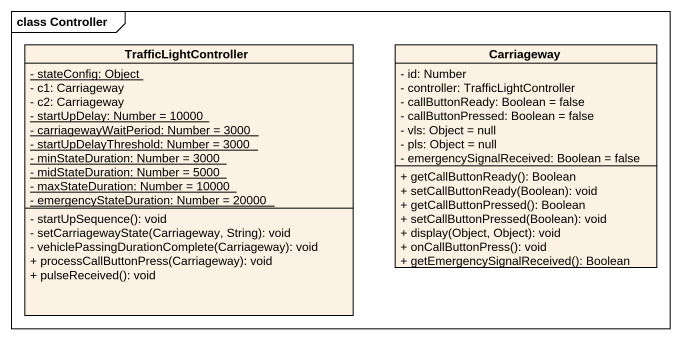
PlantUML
@startuml
mainframe class Controller
hide circle
hide empty members
skinparam classAttributeIconSize 0
class TrafficLightController {
  {static} - stateConfig: Object
  - c1: Carriageway
  - c2: Carriageway
  {static} - startUpDelay: Number = 10000
  {static} - carriagewayWaitPeriod: Number = 3000
  {static} - startUpDelayThreshold: Number = 3000
  {static} - minStateDuration: Number = 3000
  {static} - midStateDuration: Number = 5000
  {static} - maxStateDuration: Number = 10000
  {static} - emergencyStateDuration: Number = 20000
  - startUpSequence(): void
  - setCarriagewayState(Carriageway, String): void
  - vehiclePassingDurationComplete(Carriageway): void
  + processCallButtonPress(Carriageway): void
  + pulseReceived(): void
}
class Carriageway {
  - id: Number
  - controller: TrafficLightController
  - callButtonReady: Boolean = false
  - callButtonPressed: Boolean = false
  - vls: Object = null
  - pls: Object = null
  - emergencySignalReceived: Boolean = false
  + getCallButtonReady(): Boolean
  + setCallButtonReady(Boolean): void
  + getCallButtonPressed(): Boolean
  + setCallButtonPressed(Boolean): void
  + display(Object, Object): void
  + onCallButtonPress(): void
  + getEmergencySignalReceived(): Boolean
}
@enduml
